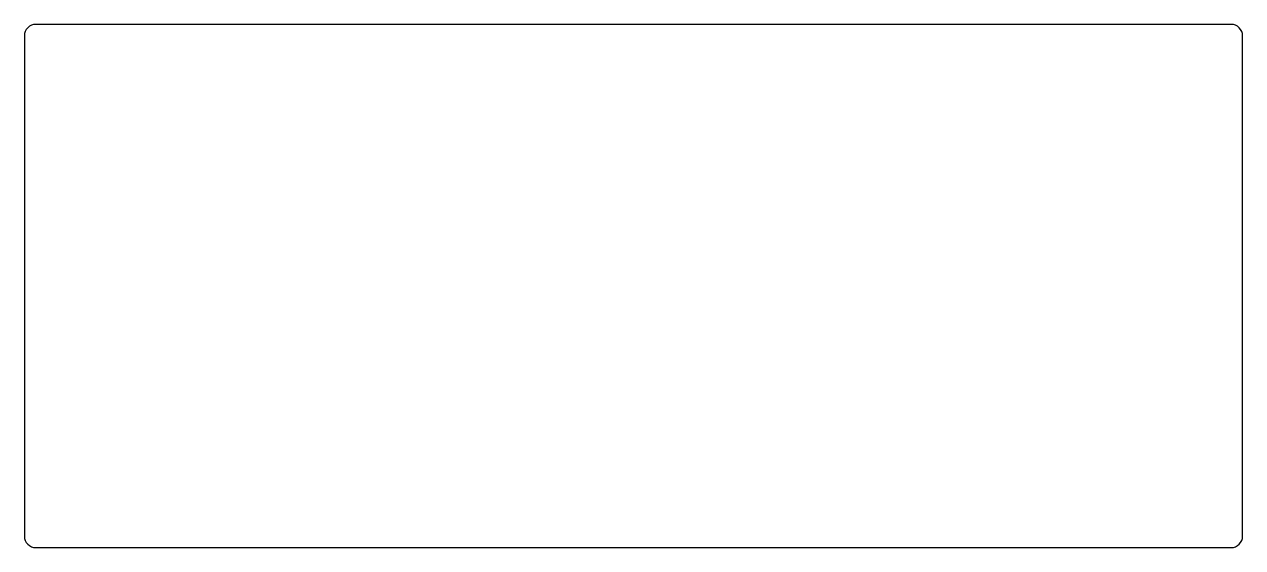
# Model space of a CAD drawing. Header units: millimetres. Extents: x -141 to 71, y 105 to 196.
import ezdxf

# ---------------------------------------------------------------- set-up
doc = ezdxf.new("R2010")
doc.units = ezdxf.units.MM

msp = doc.modelspace()

# ---------------------------------------------------------------- linework, layer by layer
at = {"color": 7, "linetype": 'Continuous', "lineweight": 25}
for p, q in [((69.33, 196.26), (-138.67, 196.26)), ((-140.67, 194.26), (-140.67, 107.26)), ((71.33, 107.26), (71.33, 194.26)), ((-138.67, 105.26), (69.33, 105.26))]:
    msp.add_line(p, q, dxfattribs=at)
for centre, start, end in [((-138.67, 194.26), 90, 180), ((69.33, 194.26), 0, 90), ((-138.67, 107.26), 180, 270), ((69.33, 107.26), 270, 0)]:
    msp.add_arc(centre, 2, start, end, dxfattribs=at)

doc.saveas('drawing.dxf')
